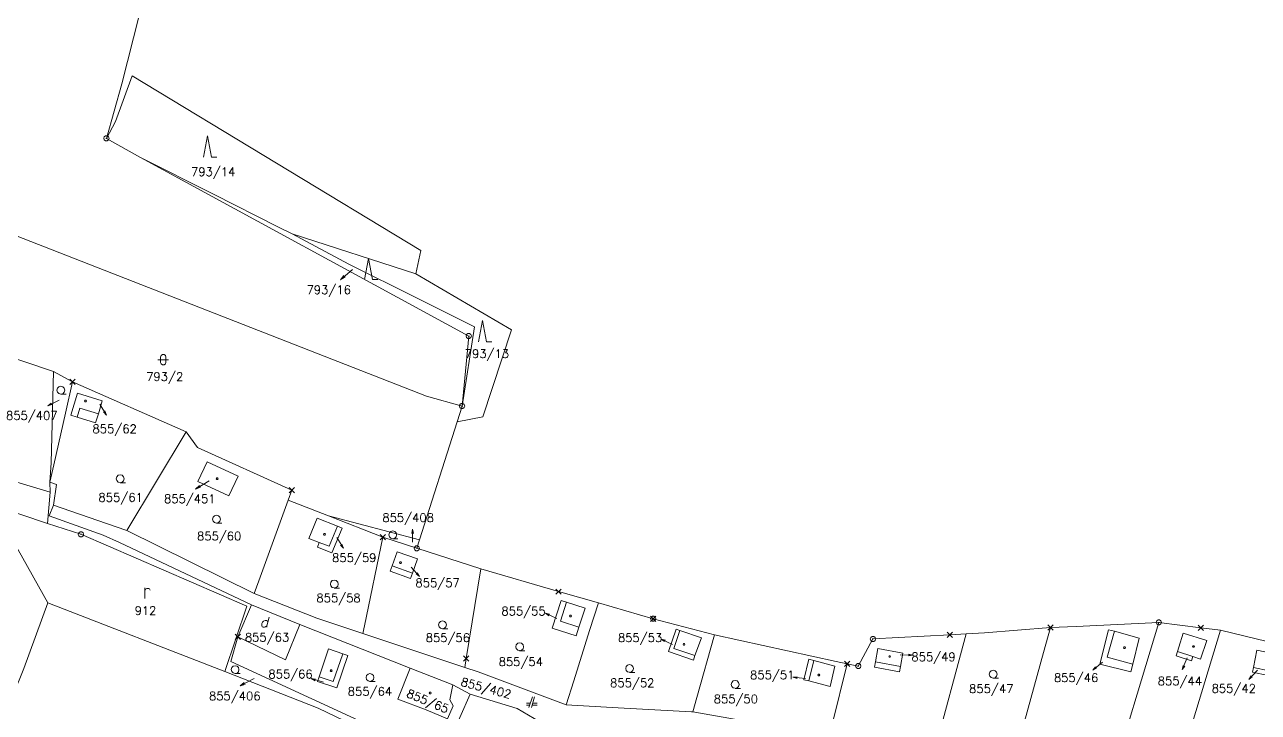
# Model space of a CAD drawing. Extents: x -443817 to 3, y -1171930 to -442383.
# Drawn here: x -442148.1 to -441915.1, y -1171485.1 to -1171355.2 of the extents above; entities that cross this region are included whole.
import ezdxf
from ezdxf.enums import TextEntityAlignment as Align

# ---------------------------------------------------------------- set-up
doc = ezdxf.new("R2010")
doc.units = 0
doc.header["$LTSCALE"] = 0.5
doc.header["$PDMODE"] = 3
doc.header["$PDSIZE"] = 0.5
for name, color, linetype, lineweight in [('KLADPAR', 7, 'Continuous', 0), ('ZAPPAR', 7, 'Continuous', 0), ('ZNACKY', 7, 'Continuous', 0)]:
    doc.layers.add(name, color=color, linetype=linetype, lineweight=lineweight)
doc.styles.add('ROMANS', font='romans.shx', dxfattribs={"height": 0.2})

# ---------------------------------------------------------------- blocks, each defined once
blk = doc.blocks.new('$5')
at = {"color": 0}
blk.add_line((-0.12, 0), (0.12, 0), dxfattribs=at)
at = {"color": 0, "flags": 128}
blk.add_lwpolyline([(0.15, 0.48), (0.4, 0.3), (0.5, 0.01), (0.4, -0.28), (0.15, -0.46), (-0.16, -0.46), (-0.41, -0.28), (-0.51, 0.01), (-0.41, 0.3), (-0.16, 0.48), (0.15, 0.48)], dxfattribs=at)
blk = doc.blocks.new('$42')
at = {"color": 0, "flags": 128}
for points in [[(-1, 1), (0.27, 1), (1, 1)], [(-0.5, 1.5), (-0.4, 1.79), (-0.15, 1.97), (0.16, 1.97), (0.41, 1.79), (0.51, 1.5), (0.51, 0.5), (0.41, 0.21), (0.16, 0.03), (-0.15, 0.03), (-0.4, 0.21), (-0.5, 0.5), (-0.5, 1.5)]]:
    blk.add_lwpolyline(points, dxfattribs=at)
blk = doc.blocks.new('$34')
at = {"color": 0, "flags": 128}
blk.add_lwpolyline([(-0.75, 0), (0, 4), (0.75, 0), (1.75, 0)], dxfattribs=at)
blk = doc.blocks.new('$489')
at = {"color": 0}
blk.add_line((-0.2, 2), (0, 3), dxfattribs=at)
at = {"color": 0, "flags": 128}
blk.add_lwpolyline([(0, 0), (0, 3), (0.2, 2)], dxfattribs=at)
blk = doc.blocks.new('$45')
at = {"color": 0, "flags": 128}
blk.add_lwpolyline([(0.09, 0.15), (0.18, 0), (0.09, -0.15), (-0.09, -0.15), (-0.18, 0), (-0.09, 0.15), (0.09, 0.15)], dxfattribs=at)
blk = doc.blocks.new('$30')
at = {"color": 0, "flags": 128}
blk.add_lwpolyline([(0, 0), (-0.38, 0.1), (-0.65, 0.37), (-0.75, 0.74), (-0.65, 1.11), (-0.38, 1.38), (-0.01, 1.48), (0.36, 1.38), (0.63, 1.11), (0.73, 0.73), (0.63, 0.35), (0.36, 0.08), (-0.02, -0.02), (0.98, -0.02)], dxfattribs=at)
blk = doc.blocks.new('$431')
at = {"color": 0}
blk.add_line((0.63, 0.99), (0.9, 1.89), dxfattribs=at)
at = {"color": 0, "flags": 128}
blk.add_lwpolyline([(0.45, 0), (0.45, 0.27), (0.63, 0.99), (0.54, 1.17), (0.36, 1.26), (0.09, 1.26), (-0.18, 1.17), (-0.36, 0.99), (-0.54, 0.72), (-0.54, 0.36), (-0.45, 0.09), (-0.27, 0), (0, 0), (0.18, 0.09), (0.45, 0.27)], dxfattribs=at)
blk = doc.blocks.new('$432')
at = {"color": 0}
for p, q in [((-0.32, 0.8), (-1, 0.8)), ((-1, 0.4), (-0.46, 0.4)), ((0.1, 2), (-0.6, 0)), ((-0.1, 0), (0.5, 2)), ((0.02, 0.4), (1, 0.4)), ((1, 0.8), (0.14, 0.8))]:
    blk.add_line(p, q, dxfattribs=at)
blk = doc.blocks.new('$479')
at = {"color": 0, "flags": 128}
for points in [[(0, 0), (0, 1.27), (0, 2)], [(0, 1.6), (0.1, 1.73), (0.23, 1.84), (0.37, 1.89), (0.6, 1.9), (0.77, 1.87), (0.87, 1.8), (0.96, 1.7), (1, 1.6)]]:
    blk.add_lwpolyline(points, dxfattribs=at)

msp = doc.modelspace()

# ---------------------------------------------------------------- linework, layer by layer
at = {"layer": 'KLADPAR', "color": 7, "linetype": 'Continuous', "flags": 128}
for points in [[(-442152.37, -1171313.74), (-442132.38, -1171321.49), (-442125.66, -1171324.28), (-442116.04, -1171294.16), (-442101.61, -1171249.1), (-442100.16, -1171249.69), (-442129.78, -1171366.4), (-442132.69, -1171376.68), (-442126.25, -1171380.29), (-442064.26, -1171414), (-442065.51, -1171427.24), (-442072.22, -1171425.33), (-442162.33, -1171390.17)], [(-441900.26, -1171474.88), (-441922.3, -1171469.55), (-441926.02, -1171469.08), (-441933.92, -1171468.08), (-441949.52, -1171468.88), (-441954.39, -1171469.04), (-441966.87, -1171470.02), (-441970.34, -1171470.24), (-441973.42, -1171470.44), (-441987.92, -1171471.2), (-441990.69, -1171476.32), (-441992.78, -1171475.9), (-441994.89, -1171475.48), (-442017.86, -1171470.43), (-442029.42, -1171467.39), (-442039.78, -1171464.36), (-442047.3, -1171462.27), (-442062, -1171457.94), (-442074.06, -1171454.08), (-442073.58, -1171452.49), (-442066.47, -1171430.19), (-442061.6, -1171429.26), (-442056.2, -1171412.86), (-442074.24, -1171402.23), (-442073.29, -1171397.84), (-442127.82, -1171364.89), (-442131, -1171373.52), (-442132.69, -1171376.68), (-442129.78, -1171366.4), (-442100.16, -1171249.69)], [(-442152.83, -1171440.65), (-442143.34, -1171443.49), (-442143.83, -1171449.42), (-442154.11, -1171445.96)], [(-442078.25, -1171491.2), (-442092.68, -1171484.26), (-442110.32, -1171477.34), (-442106.14, -1171465.03), (-442137.5, -1171451.44), (-442143.83, -1171449.42), (-442143.34, -1171443.49), (-442143.37, -1171441.62), (-442142.14, -1171442.06), (-442142.68, -1171445.94), (-442143.5, -1171447.98), (-442133.27, -1171451.58), (-442130.22, -1171453.02), (-442105.29, -1171464.74), (-442107.86, -1171470.82), (-442109.18, -1171475.44), (-442071.34, -1171492.92)], [(-442154.11, -1171445.96), (-442143.78, -1171464.35), (-442148.3, -1171476.79)], [(-442043.34, -1171491.25), (-442055.1, -1171484.32), (-442063.99, -1171481.64), (-442067.24, -1171479.86), (-442075.32, -1171476.71), (-442096.17, -1171468.47), (-442105.29, -1171464.74), (-442130.22, -1171453.02), (-442133.27, -1171451.58), (-442143.5, -1171447.98), (-442142.68, -1171445.94), (-442132.65, -1171449.41), (-442128.82, -1171450.75), (-442104.78, -1171462.64), (-442092.94, -1171467.29), (-442084.26, -1171470.17), (-442064.99, -1171476.58), (-442062.5, -1171477.4), (-442045.87, -1171483.64), (-442045.87, -1171483.64), (-442036.04, -1171484.18), (-442022.18, -1171484.96), (-442021.92, -1171484.97), (-441995.83, -1171489.56)]]:
    msp.add_lwpolyline(points, dxfattribs=at)
for points in [[(-442073.29, -1171397.84), (-442074.24, -1171402.23), (-442097.6, -1171394.68), (-442100.29, -1171393.37), (-442112.46, -1171387.24), (-442126.25, -1171380.29), (-442132.69, -1171376.68), (-442131, -1171373.52), (-442127.82, -1171364.89), (-442073.29, -1171397.84)], [(-442074.22, -1171406.73), (-442063.14, -1171412.27), (-442065.51, -1171427.24), (-442064.26, -1171414), (-442126.25, -1171380.29), (-442112.46, -1171387.24), (-442100.29, -1171393.37), (-442097.6, -1171394.68), (-442086.91, -1171400.42), (-442074.22, -1171406.73)], [(-442072.22, -1171425.33), (-442065.51, -1171427.24), (-442066.47, -1171430.19), (-442073.58, -1171452.49), (-442090.73, -1171447.97), (-442098.37, -1171444.97), (-442097.68, -1171443.08), (-442115.49, -1171435.04), (-442117.63, -1171432.12), (-442139.09, -1171422.68), (-442142.66, -1171420.68), (-442180.26, -1171408.07), (-442162.33, -1171390.17), (-442072.22, -1171425.33)], [(-442056.2, -1171412.86), (-442061.6, -1171429.26), (-442066.47, -1171430.19), (-442065.51, -1171427.24), (-442063.14, -1171412.27), (-442074.22, -1171406.73), (-442086.91, -1171400.42), (-442097.6, -1171394.68), (-442074.24, -1171402.23), (-442056.2, -1171412.86)], [(-442188.5, -1171424.38), (-442180.26, -1171408.07), (-442142.66, -1171420.68), (-442143.13, -1171437.97), (-442143.37, -1171441.62), (-442143.34, -1171443.49), (-442152.83, -1171440.65), (-442162.63, -1171436.19), (-442188.5, -1171424.38)], [(-442139.09, -1171422.68), (-442140.42, -1171428.58), (-442142.62, -1171438.32), (-442143.37, -1171441.62), (-442143.13, -1171437.97), (-442142.66, -1171420.68), (-442139.09, -1171422.68)], [(-442139.09, -1171422.68), (-442117.63, -1171432.12), (-442128.82, -1171450.75), (-442132.65, -1171449.41), (-442142.68, -1171445.94), (-442142.14, -1171442.06), (-442143.37, -1171441.62), (-442142.62, -1171438.32), (-442140.42, -1171428.58), (-442139.09, -1171422.68)], [(-442134.73, -1171430.38), (-442134.21, -1171428.68), (-442133.47, -1171426.24), (-442138.13, -1171424.82), (-442139.38, -1171428.96), (-442138.19, -1171429.32), (-442134.73, -1171430.38)], [(-442134.21, -1171428.68), (-442134.73, -1171430.38), (-442138.19, -1171429.32), (-442139.38, -1171428.96), (-442138.13, -1171424.82), (-442133.47, -1171426.24), (-442134.21, -1171428.68)], [(-442097.68, -1171443.08), (-442098.37, -1171444.97), (-442103.89, -1171460.2), (-442104.78, -1171462.64), (-442128.82, -1171450.75), (-442117.63, -1171432.12), (-442115.49, -1171435.04), (-442097.68, -1171443.08)], [(-442106.14, -1171465.03), (-442110.32, -1171477.34), (-442143.78, -1171464.35), (-442154.11, -1171445.96), (-442143.83, -1171449.42), (-442137.5, -1171451.44), (-442106.14, -1171465.03)], [(-442080.47, -1171452), (-442083.96, -1171468.75), (-442084.26, -1171470.17), (-442092.94, -1171467.29), (-442104.78, -1171462.64), (-442103.89, -1171460.2), (-442098.37, -1171444.97), (-442090.73, -1171447.97), (-442080.47, -1171452)], [(-442090.11, -1171454.95), (-442088.19, -1171450.26), (-442089.03, -1171449.91), (-442092.9, -1171448.37), (-442094.45, -1171452.24), (-442092.48, -1171453), (-442092.82, -1171453.84), (-442090.11, -1171454.95)], [(-442088.19, -1171450.26), (-442090.11, -1171454.95), (-442092.82, -1171453.84), (-442092.48, -1171453), (-442094.45, -1171452.24), (-442092.9, -1171448.37), (-442089.03, -1171449.91), (-442088.19, -1171450.26)], [(-442064.72, -1171474.9), (-442064.99, -1171476.58), (-442084.26, -1171470.17), (-442083.96, -1171468.75), (-442080.47, -1171452), (-442074.06, -1171454.08), (-442062, -1171457.94), (-442064.72, -1171474.9)], [(-442075.28, -1171459.8), (-442074.91, -1171458.79), (-442073.95, -1171456.09), (-442077.76, -1171454.74), (-442078.73, -1171457.41), (-442079.1, -1171458.43), (-442075.28, -1171459.8)], [(-442074.91, -1171458.79), (-442075.28, -1171459.8), (-442079.1, -1171458.43), (-442078.73, -1171457.41), (-442077.76, -1171454.74), (-442073.95, -1171456.09), (-442074.91, -1171458.79)], [(-442047.3, -1171462.27), (-442039.78, -1171464.36), (-442041.43, -1171469.59), (-442044.44, -1171479.11), (-442045.87, -1171483.64), (-442062.5, -1171477.4), (-442064.99, -1171476.58), (-442064.72, -1171474.9), (-442062, -1171457.94), (-442047.3, -1171462.27)], [(-442078.25, -1171491.2), (-442071.06, -1171494.67), (-442070.73, -1171500.01), (-442070.89, -1171522.83), (-442152.2, -1171486.49), (-442148.3, -1171476.79), (-442143.78, -1171464.35), (-442110.32, -1171477.34), (-442092.68, -1171484.26), (-442078.25, -1171491.2)], [(-442043.47, -1171468.96), (-442042.3, -1171465.37), (-442045.82, -1171464.23), (-442046.81, -1171463.91), (-442048.51, -1171469.15), (-442044, -1171470.61), (-442043.47, -1171468.96)], [(-442042.3, -1171465.37), (-442043.47, -1171468.96), (-442044, -1171470.61), (-442048.51, -1171469.15), (-442046.81, -1171463.91), (-442045.82, -1171464.23), (-442042.3, -1171465.37)], [(-442029.42, -1171467.39), (-442017.86, -1171470.43), (-442021.16, -1171482.24), (-442021.92, -1171484.97), (-442022.18, -1171484.96), (-442036.04, -1171484.18), (-442045.87, -1171483.64), (-442044.44, -1171479.11), (-442041.43, -1171469.59), (-442039.78, -1171464.36), (-442029.42, -1171467.39)], [(-442107.86, -1171470.82), (-442098.89, -1171475.13), (-442096.17, -1171468.47), (-442075.32, -1171476.71), (-442077.63, -1171482.57), (-442072.27, -1171484.58), (-442068.27, -1171486.3), (-442071.34, -1171492.92), (-442109.18, -1171475.44), (-442107.86, -1171470.82)], [(-442021.53, -1171474.33), (-442020.29, -1171470.97), (-442024.42, -1171469.59), (-442025.08, -1171469.36), (-442026.53, -1171473.55), (-442021.82, -1171475.18), (-442021.53, -1171474.33)], [(-442020.29, -1171470.97), (-442021.53, -1171474.33), (-442021.82, -1171475.18), (-442026.53, -1171473.55), (-442025.08, -1171469.36), (-442024.42, -1171469.59), (-442020.29, -1171470.97)], [(-441955.68, -1171473.77), (-441961.71, -1171495.47), (-441961.97, -1171496.3), (-441976.51, -1171493.15), (-441976.44, -1171492.88), (-441970.34, -1171470.24), (-441966.87, -1171470.02), (-441954.39, -1171469.04), (-441955.68, -1171473.77)], [(-441954.39, -1171469.04), (-441949.52, -1171468.88), (-441933.92, -1171468.08), (-441943.53, -1171499.95), (-441961.97, -1171496.3), (-441961.71, -1171495.47), (-441955.68, -1171473.77), (-441954.39, -1171469.04)], [(-441938.82, -1171475.95), (-441937.64, -1171471.06), (-441942.33, -1171469.75), (-441943.41, -1171469.48), (-441945.04, -1171475.95), (-441939.19, -1171477.42), (-441938.82, -1171475.95)], [(-441937.64, -1171471.06), (-441938.82, -1171475.95), (-441939.19, -1171477.42), (-441945.04, -1171475.95), (-441943.41, -1171469.48), (-441942.33, -1171469.75), (-441937.64, -1171471.06)], [(-441926.02, -1171469.08), (-441922.3, -1171469.55), (-441932.22, -1171502.31), (-441943.53, -1171499.95), (-441933.92, -1171468.08), (-441926.02, -1171469.08)], [(-441900.26, -1171474.88), (-441909.49, -1171508.89), (-441920.79, -1171505.4), (-441932.22, -1171502.31), (-441922.3, -1171469.55), (-441900.26, -1171474.88)], [(-441992.78, -1171475.9), (-441995.64, -1171487.37), (-441995.83, -1171489.56), (-442021.92, -1171484.97), (-442021.16, -1171482.24), (-442017.86, -1171470.43), (-441994.89, -1171475.48), (-441992.78, -1171475.9)], [(-441973.42, -1171470.44), (-441970.34, -1171470.24), (-441976.44, -1171492.88), (-441976.51, -1171493.15), (-441984.15, -1171491.49), (-441995.83, -1171489.56), (-441995.64, -1171487.37), (-441992.78, -1171475.9), (-441990.69, -1171476.32), (-441987.92, -1171471.2), (-441973.42, -1171470.44)], [(-441927.49, -1171474.54), (-441926.05, -1171475.02), (-441924.85, -1171471.52), (-441929.33, -1171470.13), (-441930.15, -1171472.77), (-441930.4, -1171473.58), (-441930.65, -1171474.38), (-441927.74, -1171475.33), (-441927.49, -1171474.54)], [(-441926.05, -1171475.02), (-441927.49, -1171474.54), (-441927.74, -1171475.33), (-441930.65, -1171474.38), (-441930.4, -1171473.58), (-441930.15, -1171472.77), (-441929.33, -1171470.13), (-441924.85, -1171471.52), (-441926.05, -1171475.02)], [(-442089.14, -1171480.45), (-442087.1, -1171474.31), (-442088.01, -1171474.01), (-442090.77, -1171473.09), (-442092.51, -1171478.33), (-442092.81, -1171479.24), (-442089.14, -1171480.45)], [(-442087.1, -1171474.31), (-442089.14, -1171480.45), (-442092.81, -1171479.24), (-442092.51, -1171478.33), (-442090.77, -1171473.09), (-442088.01, -1171474.01), (-442087.1, -1171474.31)], [(-441982.74, -1171476.42), (-441982.26, -1171473.88), (-441986.99, -1171472.98), (-441987.44, -1171475.53), (-441987.62, -1171476.52), (-441982.93, -1171477.4), (-441982.74, -1171476.42)], [(-441982.26, -1171473.88), (-441982.74, -1171476.42), (-441982.93, -1171477.4), (-441987.62, -1171476.52), (-441987.44, -1171475.53), (-441986.99, -1171472.98), (-441982.26, -1171473.88)], [(-441910.34, -1171478.71), (-441910.16, -1171477.84), (-441909.39, -1171474.56), (-441915.39, -1171473.33), (-441916.06, -1171476.59), (-441916.25, -1171477.47), (-441910.34, -1171478.71)], [(-441910.16, -1171477.84), (-441910.34, -1171478.71), (-441916.25, -1171477.47), (-441916.06, -1171476.59), (-441915.39, -1171473.33), (-441909.39, -1171474.56), (-441910.16, -1171477.84)], [(-442068.27, -1171486.3), (-442072.27, -1171484.58), (-442077.63, -1171482.57), (-442075.32, -1171476.71), (-442067.24, -1171479.86), (-442067.84, -1171482.72), (-442067.23, -1171483.8), (-442068.27, -1171486.3)], [(-442000.01, -1171479.13), (-441996.03, -1171480.2), (-441995.1, -1171476.35), (-441999.06, -1171475.24), (-442000.03, -1171475), (-442000.98, -1171478.89), (-442000.01, -1171479.13)], [(-441996.03, -1171480.2), (-442000.01, -1171479.13), (-442000.98, -1171478.89), (-442000.03, -1171475), (-441999.06, -1171475.24), (-441995.1, -1171476.35), (-441996.03, -1171480.2)], [(-442068.27, -1171486.3), (-442067.23, -1171483.8), (-442067.84, -1171482.72), (-442067.24, -1171479.86), (-442063.99, -1171481.64), (-442067.87, -1171490.41), (-442067.24, -1171493.37), (-442066.29, -1171503.27), (-442067.86, -1171522.34), (-442069.82, -1171528.74), (-442082.19, -1171552.68), (-442086.03, -1171556), (-442084.34, -1171552.88), (-442071.53, -1171529.19), (-442070.51, -1171525.76), (-442068.64, -1171494.21), (-442071.34, -1171492.92), (-442068.27, -1171486.3)], [(-442043.34, -1171491.25), (-442049.69, -1171502.17), (-442055.44, -1171500.64), (-442059.16, -1171499.06), (-442067.24, -1171493.37), (-442067.87, -1171490.41), (-442063.99, -1171481.64), (-442055.1, -1171484.32), (-442043.34, -1171491.25)]]:
    msp.add_lwpolyline(points, close=True, dxfattribs=at)
at = {"layer": 'KLADPAR', "color": 7, "linetype": 'Continuous'}
for p in [(-442139.09, -1171422.68), (-442097.68, -1171443.08), (-442080.47, -1171452), (-442047.3, -1171462.27), (-442029.42, -1171467.39), (-441954.39, -1171469.04), (-441926.02, -1171469.08), (-442107.86, -1171470.82), (-441973.42, -1171470.44), (-442064.72, -1171474.9), (-441992.78, -1171475.9)]:
    msp.add_point(p, dxfattribs=at)
for points in [[(-442109.54, -1171444.19), (-442107.81, -1171440.49), (-442113.67, -1171437.74), (-442115.39, -1171441.46)], [(-442107.81, -1171440.49), (-442109.54, -1171444.19), (-442115.39, -1171441.46), (-442113.67, -1171437.74)], [(-442073.58, -1171452.49), (-442074.06, -1171454.08), (-442080.47, -1171452), (-442090.73, -1171447.97)], [(-442098.89, -1171475.13), (-442107.86, -1171470.82), (-442105.29, -1171464.74), (-442096.17, -1171468.47)]]:
    msp.add_3dface(points, dxfattribs=at)
at = {"layer": 'ZAPPAR', "color": 7, "linetype": 'Continuous'}
for p, q in [((-442078.73, -1171457.41), (-442074.91, -1171458.79)), ((-441930.4, -1171473.58), (-441927.49, -1171474.54)), ((-441999.06, -1171475.24), (-442000.01, -1171479.13)), ((-441987.44, -1171475.53), (-441982.74, -1171476.42)), ((-441916.06, -1171476.59), (-441910.16, -1171477.84))]:
    msp.add_line(p, q, dxfattribs=at)
at = {"layer": 'ZAPPAR', "color": 7, "linetype": 'Continuous', "flags": 128}
for points in [[(-442138.19, -1171429.32), (-442137.68, -1171427.63), (-442134.21, -1171428.68)], [(-442092.48, -1171453), (-442090.62, -1171453.71), (-442089.03, -1171449.91)], [(-442045.82, -1171464.23), (-442046.94, -1171467.85), (-442043.47, -1171468.96)], [(-442024.42, -1171469.59), (-442025.55, -1171472.99), (-442021.53, -1171474.33)], [(-441942.33, -1171469.75), (-441943.71, -1171474.67), (-441938.82, -1171475.95)], [(-442092.51, -1171478.33), (-442089.89, -1171479.24), (-442088.01, -1171474.01)]]:
    msp.add_lwpolyline(points, dxfattribs=at)

# ---------------------------------------------------------------- block references
at = {"layer": 'KLADPAR', "color": 7, "linetype": 'Continuous'}
for name, p in [('$34', (-442113.57, -1171380.21)), ('$34', (-442083.18, -1171403.35)), ('$34', (-442061.65, -1171415.1)), ('$42', (-442121.96, -1171419.48)), ('$30', (-442141.28, -1171424.97)), ('$45', (-442136.65, -1171426.29)), ('$30', (-442130.08, -1171441.68)), ('$45', (-442111.77, -1171440.94)), ('$30', (-442111.87, -1171449.31)), ('$30', (-442078.6, -1171452.28)), ('$45', (-442091.51, -1171451.43)), ('$45', (-442077.16, -1171456.79)), ('$30', (-442089.64, -1171461.57)), ('$479', (-442125.43, -1171463.56)), ('$431', (-442102.82, -1171469)), ('$45', (-442045.03, -1171466.87)), ('$30', (-442069.21, -1171469.27)), ('$30', (-442054.63, -1171473.4)), ('$45', (-442023.6, -1171472.23)), ('$45', (-441984.77, -1171474.51)), ('$45', (-441940.4, -1171472.86)), ('$45', (-441927.38, -1171472.63)), ('$30', (-442108.38, -1171477.73)), ('$30', (-442033.87, -1171477.5)), ('$45', (-442090.24, -1171477.19)), ('$30', (-442082.9, -1171479.21)), ('$30', (-442013.93, -1171480.52)), ('$45', (-441998.14, -1171478.01)), ('$30', (-441965.19, -1171478.6)), ('$45', (-442071.53, -1171481.39)), ('$432', (-442052.32, -1171484.13))]:
    msp.add_blockref(name, p, dxfattribs=at)
for p, rotation in [((-442086.19, -1171401.42), 130.519792), ((-442113.31, -1171441.33), 121.524351), ((-442104.8, -1171478.64), 118.550692)]:
    msp.add_blockref('$489', p, dxfattribs=dict(at, rotation=rotation))
for p, xscale, yscale, rotation in [((-442141.6, -1171426.13), 0.8, 0.8, 115.451002), ((-442133.95, -1171426.87), 0.8, 0.8, 211.484445), ((-442089.18, -1171452.04), 0.8, 0.8, 211.484445), ((-442075.16, -1171457.62), 0.8, 0.8, 222.021146), ((-442047.6, -1171467.35), 0.8, 0.8, 64.50932), ((-442025.75, -1171472.25), 0.8, 0.8, 64.50932), ((-441982.81, -1171474.17), 0.8, 0.8, 268.488015), ((-441944.55, -1171475.59), 0.8, 0.8, 128.972796), ((-441928.58, -1171474.78), 0.8, 0.8, 157.511826), ((-442091.71, -1171479.38), 0.8, 0.8, 73.510485), ((-442000.65, -1171478.68), 0.7999999999999999, 0.7999999999999999, 83.99561100000001), ((-441915.29, -1171477.11), 0.8, 0.8, 136.541574)]:
    msp.add_blockref('$489', p, dxfattribs=dict(at, xscale=xscale, yscale=yscale, rotation=rotation))
at = {"layer": 'KLADPAR', "color": 7, "linetype": 'Continuous', "xscale": 0.8, "yscale": 0.8}
msp.add_blockref('$489', (-442074.86, -1171452.9), dxfattribs=at)
at = {"layer": 'ZNACKY', "color": 7, "linetype": 'Continuous'}
for p in [(-442132.69, -1171376.68), (-442064.26, -1171414), (-442065.51, -1171427.24), (-442137.5, -1171451.44), (-442074.06, -1171454.08), (-442029.42, -1171467.39), (-441933.92, -1171468.08), (-441987.92, -1171471.2), (-441990.69, -1171476.32)]:
    msp.add_blockref('$5', p, dxfattribs=at)

# ---------------------------------------------------------------- texts
at = {"layer": 'KLADPAR', "color": 7, "linetype": 'Continuous', "style": 'ROMANS'}
for s, p in [('793/14', (-442112.53, -1171382.2)), ('793/16', (-442090.7, -1171404.48)), ('793/13', (-442060.82, -1171416.55)), ('793/2', (-442121.68, -1171420.87)), ('855/407', (-442146.78, -1171428.21)), ('855/62', (-442131.13, -1171430.73)), ('855/61', (-442130, -1171443.68)), ('855/451', (-442116.94, -1171443.94)), ('855/408', (-442075.71, -1171447.5)), ('855/60', (-442111.39, -1171450.98)), ('855/59', (-442085.87, -1171455.07)), ('855/57', (-442070.14, -1171459.81)), ('855/58', (-442088.84, -1171462.67)), ('912', (-442125.31, -1171465.06)), ('855/55', (-442053.91, -1171465.15)), ('855/63', (-442102.35, -1171470.09)), ('855/56', (-442068.21, -1171470.17)), ('855/53', (-442031.9, -1171470.17)), ('855/54', (-442054.43, -1171474.7)), ('855/49', (-441976.47, -1171473.79)), ('855/66', (-442097.91, -1171477.04)), ('855/52', (-442033.37, -1171478.7)), ('855/51', (-442006.94, -1171477.19)), ('855/46', (-441949.56, -1171477.72)), ('855/44', (-441929.94, -1171478.33)), ('855/406', (-442108.45, -1171481.17)), ('855/64', (-442082.92, -1171480.31)), ('855/47', (-441965.57, -1171479.8)), ('855/42', (-441919.78, -1171479.75)), ('855/50', (-442013.81, -1171481.74))]:
    msp.add_text(s, height=1.6, dxfattribs=at).set_placement(p, align=Align.TOP_CENTER)
for s, rotation, p in [('855/402', 344.978, (-442060.78, -1171479.7)), ('855/65', 337.529, (-442071.69, -1171482.2))]:
    msp.add_text(s, height=1.6, rotation=rotation, dxfattribs=at).set_placement(p, align=Align.TOP_CENTER)

doc.saveas('drawing.dxf')
